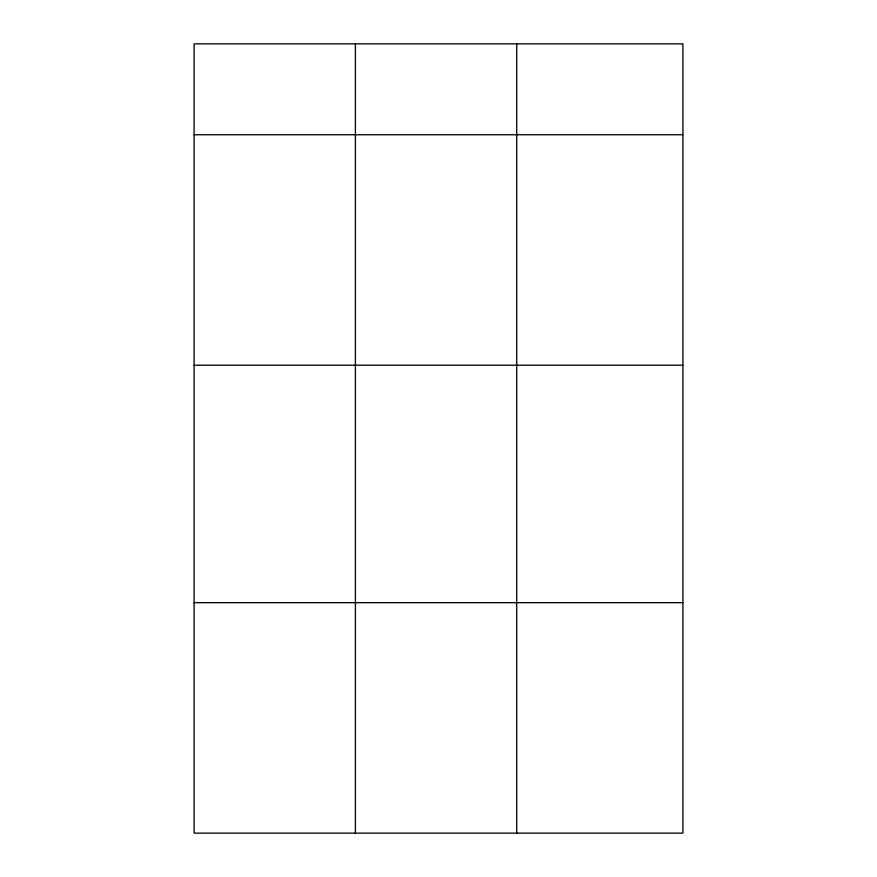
<?xml version="1.0" encoding="UTF-8"?>
<svg xmlns="http://www.w3.org/2000/svg" width="877" height="877" viewBox="0 0 877 877"><rect width="100%" height="100%" fill="white"/><g stroke="black" fill="none" stroke-linecap="round" stroke-linejoin="round"><path stroke-width="1.32" d="M682.898 365.227L682.898 43.85L194.102 43.85L194.102 833.15L682.898 833.15L682.898 365.227L194.102 365.227M194.102 134.751L682.898 134.751M194.102 602.674L682.898 602.674M516.706 43.85L516.706 833.15M355.404 43.85L355.404 833.15"/></g></svg>
